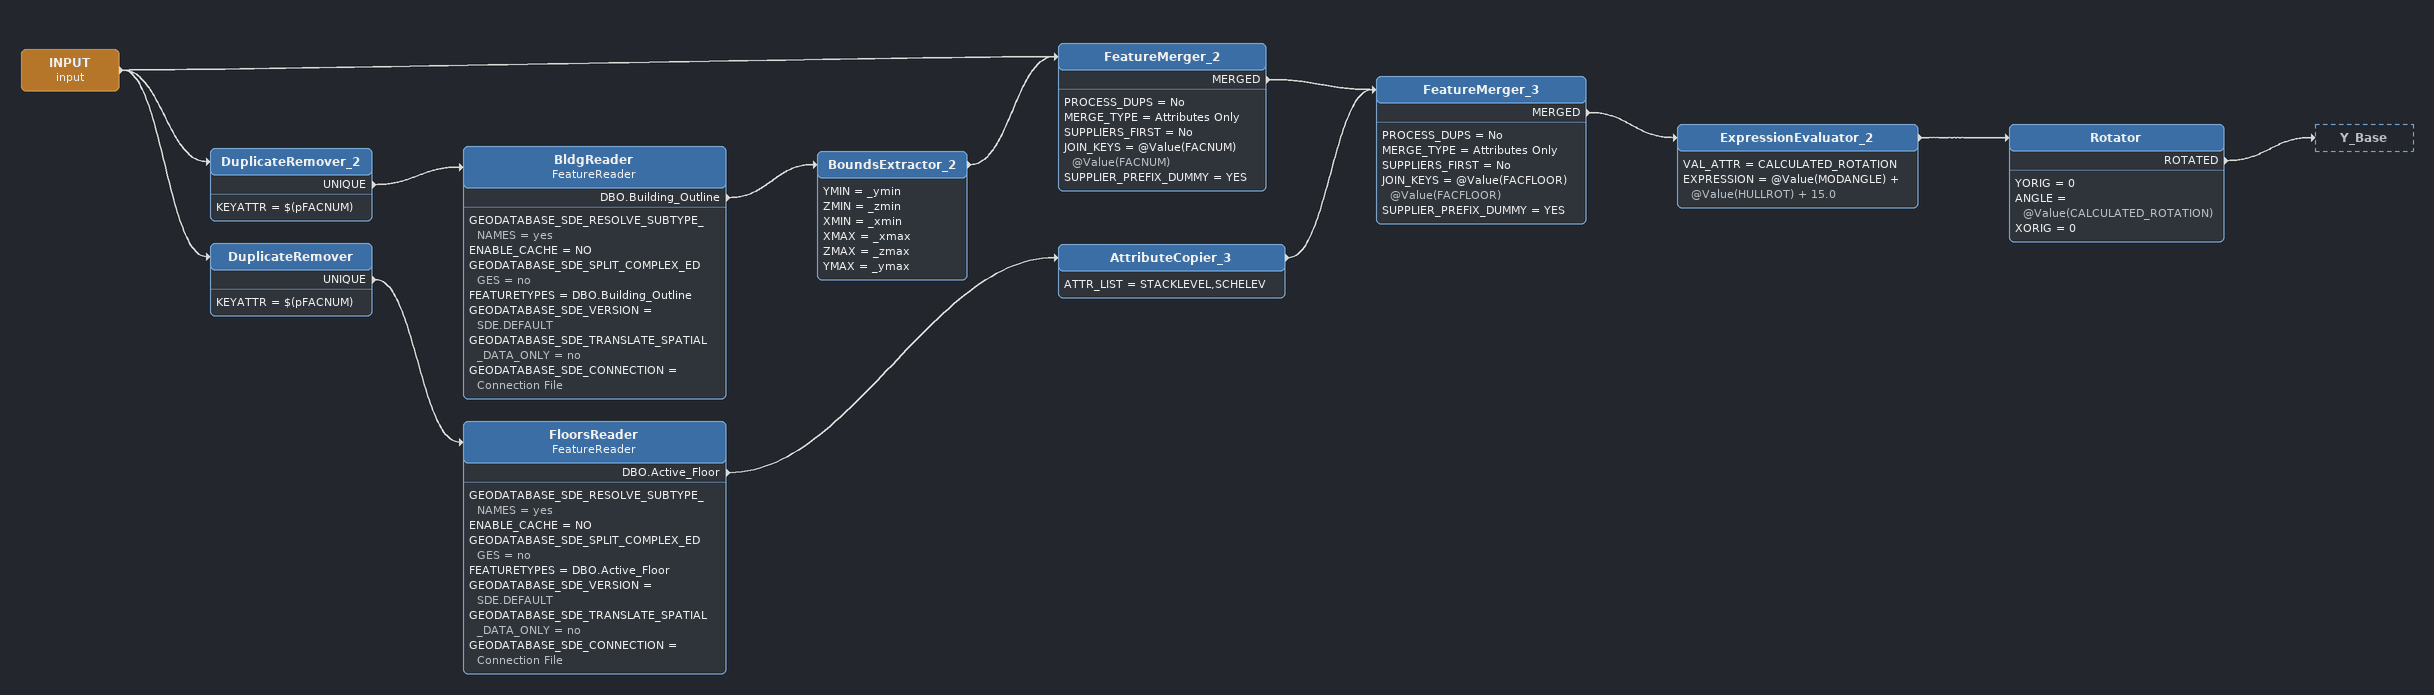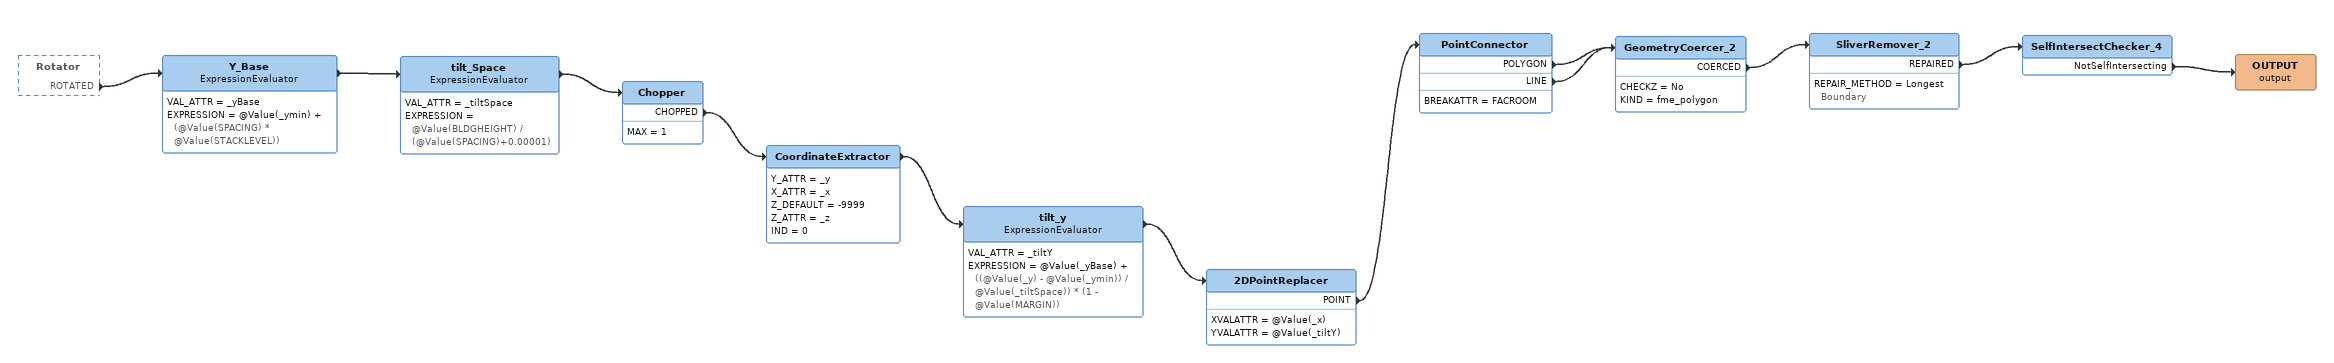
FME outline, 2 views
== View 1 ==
INPUT (input)
    -> DuplicateRemover
    -> FeatureMerger_2
    -> DuplicateRemover_2
DuplicateRemover_2
    KEYATTR = $(pFACNUM)
    UNIQUE -> BldgReader
BldgReader: FeatureReader
    GEODATABASE_SDE_RESOLVE_SUBTYPE_NAMES = yes
    ENABLE_CACHE = NO
    GEODATABASE_SDE_SPLIT_COMPLEX_EDGES = no
    FEATURETYPES = DBO.Building_Outline
    GEODATABASE_SDE_VERSION = SDE.DEFAULT
    GEODATABASE_SDE_TRANSLATE_SPATIAL_DATA_ONLY = no
    GEODATABASE_SDE_CONNECTION = Connection File
    DBO.Building_Outline -> BoundsExtractor_2
BoundsExtractor_2
    YMIN = _ymin
    ZMIN = _zmin
    XMIN = _xmin
    XMAX = _xmax
    ZMAX = _zmax
    YMAX = _ymax
    -> FeatureMerger_2
FeatureMerger_2
    PROCESS_DUPS = No
    MERGE_TYPE = Attributes Only
    SUPPLIERS_FIRST = No
    JOIN_KEYS = @Value(FACNUM) @Value(FACNUM)
    SUPPLIER_PREFIX_DUMMY = YES
    MERGED -> FeatureMerger_3
DuplicateRemover
    KEYATTR = $(pFACNUM)
    UNIQUE -> FloorsReader
FloorsReader: FeatureReader
    GEODATABASE_SDE_RESOLVE_SUBTYPE_NAMES = yes
    ENABLE_CACHE = NO
    GEODATABASE_SDE_SPLIT_COMPLEX_EDGES = no
    FEATURETYPES = DBO.Active_Floor
    GEODATABASE_SDE_VERSION = SDE.DEFAULT
    GEODATABASE_SDE_TRANSLATE_SPATIAL_DATA_ONLY = no
    GEODATABASE_SDE_CONNECTION = Connection File
    DBO.Active_Floor -> AttributeCopier_3
AttributeCopier_3
    ATTR_LIST = STACKLEVEL,SCHELEV
    -> FeatureMerger_3
FeatureMerger_3
    PROCESS_DUPS = No
    MERGE_TYPE = Attributes Only
    SUPPLIERS_FIRST = No
    JOIN_KEYS = @Value(FACFLOOR) @Value(FACFLOOR)
    SUPPLIER_PREFIX_DUMMY = YES
    MERGED -> ExpressionEvaluator_2
ExpressionEvaluator_2
    VAL_ATTR = CALCULATED_ROTATION
    EXPRESSION = @Value(MODANGLE) + @Value(HULLROT) + 15.0
    -> Rotator
Rotator
    YORIG = 0
    ANGLE = @Value(CALCULATED_ROTATION)
    XORIG = 0
    ROTATED -> Y_Base

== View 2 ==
Rotator [outside]
    ROTATED -> Y_Base
Y_Base: ExpressionEvaluator
    VAL_ATTR = _yBase
    EXPRESSION = @Value(_ymin) + (@Value(SPACING) * @Value(STACKLEVEL))
    -> tilt_Space
tilt_Space: ExpressionEvaluator
    VAL_ATTR = _tiltSpace
    EXPRESSION = @Value(BLDGHEIGHT) / (@Value(SPACING)+0.00001)
    -> Chopper
Chopper
    MAX = 1
    CHOPPED -> CoordinateExtractor
CoordinateExtractor
    Y_ATTR = _y
    X_ATTR = _x
    Z_DEFAULT = -9999
    Z_ATTR = _z
    IND = 0
    -> tilt_y
tilt_y: ExpressionEvaluator
    VAL_ATTR = _tiltY
    EXPRESSION = @Value(_yBase) + ((@Value(_y) - @Value(_ymin)) / @Value(_tiltSpace)) * (1 - @Value(MARGIN))
    -> 2DPointReplacer
2DPointReplacer
    XVALATTR = @Value(_x)
    YVALATTR = @Value(_tiltY)
    POINT -> PointConnector
PointConnector
    BREAKATTR = FACROOM
    POLYGON -> GeometryCoercer_2
    LINE -> GeometryCoercer_2
GeometryCoercer_2
    CHECKZ = No
    KIND = fme_polygon
    COERCED -> SliverRemover_2
SliverRemover_2
    REPAIR_METHOD = Longest Boundary
    REPAIRED -> SelfIntersectChecker_4
SelfIntersectChecker_4
    NotSelfIntersecting -> OUTPUT (output)
OUTPUT (output)
